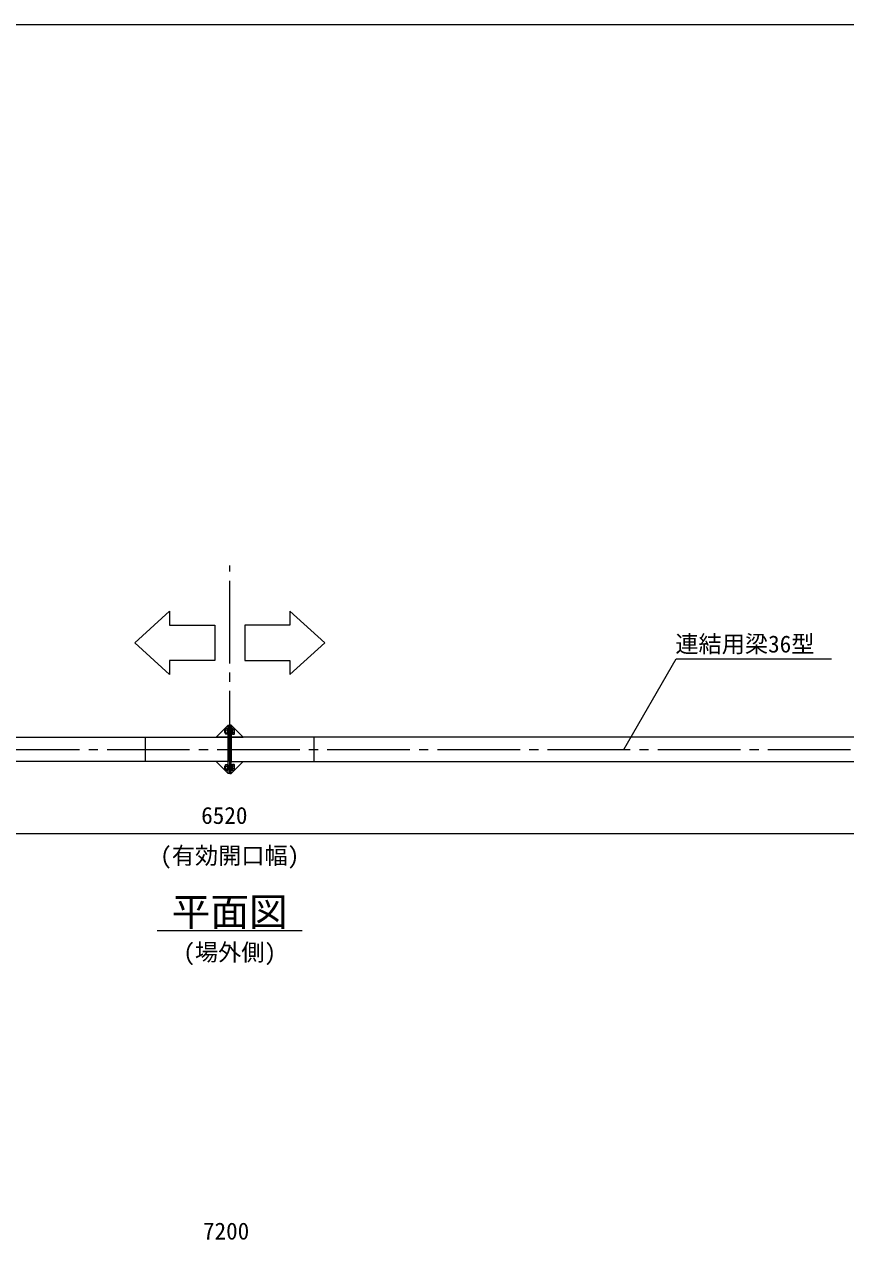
# Model space of a CAD drawing. Units: millimetres, scale not verified. Extents: x -6980 to 13145, y -14438 to 14438.
# Drawn here: x -1130 to 2269, y -5608 to -562 of the extents above; entities that cross this region are included whole.
import ezdxf
from ezdxf.enums import TextEntityAlignment as Align

# ---------------------------------------------------------------- set-up
doc = ezdxf.new("R2010")
doc.units = ezdxf.units.MM
doc.header["$LTSCALE"] = 38
doc.linetypes.add('CHAIN2', pattern=[12, 9, -1, 1, -1])
for name, color, linetype, lineweight in [('0-6_ﾎﾞﾙﾄ類', 2, 'Continuous', 18), ('0-A_図面枠', 7, 'Continuous', 18), ('0-B_寸法', 3, 'Continuous', 18), ('1-2_通芯', 1, 'CHAIN2', 18), ('1-7_文字', 7, 'Continuous', 18), ('1-9_連結用梁36', 7, 'Continuous', 18)]:
    doc.layers.add(name, color=color, linetype=linetype, lineweight=lineweight)
doc.styles.add('ＭＳ ゴシック', font='')
doc.styles.get('ＭＳ ゴシック').set_extended_font_data('MS Gothic')

msp = doc.modelspace()

# ---------------------------------------------------------------- linework, layer by layer
at = {"layer": '0-6_ﾎﾞﾙﾄ類'}
for p, q in [((-298.9, -3480.5), (-300.9, -3482.5)), ((-298.9, -3494.5), (-298.9, -3480.5)), ((-297.5, -3480.5), (-298.9, -3480.5)), ((-297.5, -3477), (-295.88, -3475.38)), ((-297.5, -3498), (-297.5, -3477)), ((-259.9, -3477), (-261.53, -3475.38)), ((-259.9, -3498), (-259.9, -3477)), ((-300.9, -3492.5), (-300.9, -3482.5)), ((-298.9, -3494.5), (-300.9, -3492.5)), ((-297.5, -3481.7), (-300.1, -3481.7)), ((-297.5, -3493.3), (-300.1, -3493.3)), ((-297.5, -3494.5), (-298.9, -3494.5)), ((-297.5, -3498), (-295.88, -3499.62)), ((-295.88, -3481.45), (-288.5, -3481.45)), ((-295.88, -3493.55), (-288.5, -3493.55)), ((-268.9, -3486.7), (-271.9, -3487.5)), ((-268.9, -3487.5), (-271.9, -3488.3)), ((-261.53, -3481.45), (-268.9, -3481.45)), ((-261.53, -3493.55), (-268.9, -3493.55)), ((-259.9, -3498), (-261.53, -3499.62)), ((-298.9, -3630.5), (-300.9, -3632.5)), ((-300.9, -3642.5), (-300.9, -3632.5)), ((-297.5, -3631.7), (-300.1, -3631.7)), ((-298.9, -3644.5), (-298.9, -3630.5)), ((-297.5, -3630.5), (-298.9, -3630.5)), ((-297.5, -3627), (-295.88, -3625.38)), ((-297.5, -3648), (-297.5, -3627)), ((-295.88, -3631.45), (-288.5, -3631.45)), ((-261.53, -3631.45), (-268.9, -3631.45)), ((-259.9, -3627), (-261.53, -3625.38)), ((-259.9, -3648), (-259.9, -3627)), ((-298.9, -3644.5), (-300.9, -3642.5)), ((-297.5, -3643.3), (-300.1, -3643.3)), ((-297.5, -3644.5), (-298.9, -3644.5)), ((-297.5, -3648), (-295.88, -3649.62)), ((-295.88, -3643.55), (-288.5, -3643.55)), ((-268.9, -3636.7), (-271.9, -3637.5)), ((-268.9, -3637.5), (-271.9, -3638.3)), ((-261.53, -3643.55), (-268.9, -3643.55)), ((-259.9, -3648), (-261.53, -3649.62))]:
    msp.add_line(p, q, dxfattribs=at)
for points in [[(-295.88, -3475.38), (-288.5, -3475.38), (-288.5, -3499.62), (-295.88, -3499.62)], [(-261.53, -3475.38), (-268.9, -3475.38), (-268.9, -3499.62), (-261.53, -3499.62)], [(-295.88, -3625.38), (-288.5, -3625.38), (-288.5, -3649.62), (-295.88, -3649.62)], [(-261.53, -3625.38), (-268.9, -3625.38), (-268.9, -3649.62), (-261.53, -3649.62)]]:
    msp.add_lwpolyline(points, dxfattribs=at)
for points in [[(-288.5, -3498.5), (-288.5, -3476.5), (-286.2, -3476.5), (-286.2, -3498.5)], [(-271.9, -3476.5), (-271.9, -3498.5), (-274.2, -3498.5), (-274.2, -3476.5)], [(-271.9, -3476.15), (-271.9, -3498.85), (-268.9, -3498.85), (-268.9, -3476.15)], [(-288.5, -3648.5), (-288.5, -3626.5), (-286.2, -3626.5), (-286.2, -3648.5)], [(-271.9, -3626.5), (-271.9, -3648.5), (-274.2, -3648.5), (-274.2, -3626.5)], [(-271.9, -3626.15), (-271.9, -3648.85), (-268.9, -3648.85), (-268.9, -3626.15)]]:
    msp.add_lwpolyline(points, close=True, dxfattribs=at)
for centre, radius, start, end in [((-292.85, -3478.4), 4.28, 135, 225), ((-264.55, -3478.4), 4.28, 315, 45), ((-285.38, -3487.5), 12.12, 150, 210), ((-292.85, -3496.6), 4.28, 135, 225), ((-272.03, -3487.5), 12.12, 330, 30), ((-264.55, -3496.6), 4.28, 315, 45), ((-285.38, -3637.5), 12.12, 150, 210), ((-292.85, -3628.4), 4.28, 135, 225), ((-264.55, -3628.4), 4.28, 315, 45), ((-272.03, -3637.5), 12.12, 330, 30), ((-292.85, -3646.6), 4.28, 135, 225), ((-264.55, -3646.6), 4.28, 315, 45)]:
    msp.add_arc(centre, radius, start, end, dxfattribs=at)
at = {"layer": '0-A_図面枠'}
msp.add_lwpolyline([(-6980.2, -562.5), (13144.8, -562.5), (13144.8, -14437.5), (-6980.2, -14437.5)], close=True, dxfattribs=at)
at = {"layer": '0-B_寸法'}
msp.add_line((2916.8, -3912.5), (-3493.2, -3912.5), dxfattribs=at)
at = {"layer": '1-2_通芯'}
for p, q in [((-280.2, -3662.5), (-280.2, -2801.75)), ((-3980.2, -3562.5), (4220.8, -3562.5))]:
    msp.add_line(p, q, dxfattribs=at)
at = {"layer": '1-7_文字'}
for p, q in [((1351.67, -3562.5), (1567.8, -3188.18)), ((1567.8, -3188.18), (1568.15, -3188.18)), ((1568.15, -3188.18), (2210.93, -3188.18)), ((-580.2, -4312.5), (19.8, -4312.5))]:
    msp.add_line(p, q, dxfattribs=at)
for points in [[(-673.38, -3121.03), (-528.95, -2990.28), (-528.95, -3048.18), (-342.3, -3048.18), (-342.3, -3194.18), (-528.95, -3194.18), (-528.95, -3252.08)], [(112.98, -3121.03), (-31.45, -2990.28), (-31.45, -3048.18), (-218.1, -3048.18), (-218.1, -3194.18), (-31.45, -3194.18), (-31.45, -3252.08)]]:
    msp.add_lwpolyline(points, close=True, dxfattribs=at)
at = {"layer": '1-9_連結用梁36'}
for p, q in [((-629.15, -3612.5), (-629.15, -3512.5)), ((68.75, -3612.5), (68.75, -3512.5))]:
    msp.add_line(p, q, dxfattribs=at)
for points in [[(-286.2, -3512.5), (-336.2, -3512.5), (-286.2, -3462.5)], [(-286.2, -3662.5), (-286.2, -3462.5), (-280.2, -3462.5), (-280.2, -3662.5)], [(-274.2, -3662.5), (-274.2, -3462.5), (-280.2, -3462.5), (-280.2, -3662.5)], [(-274.2, -3512.5), (-224.2, -3512.5), (-274.2, -3462.5)], [(-286.2, -3612.5), (-3980.2, -3612.5), (-3980.2, -3512.5), (-286.2, -3512.5)], [(-274.2, -3612.5), (3419.8, -3612.5), (3419.8, -3512.5), (-274.2, -3512.5)], [(-286.2, -3612.5), (-336.2, -3612.5), (-286.2, -3662.5)], [(-274.2, -3612.5), (-224.2, -3612.5), (-274.2, -3662.5)]]:
    msp.add_lwpolyline(points, close=True, dxfattribs=at)

# ---------------------------------------------------------------- texts
at = {"layer": '0-B_寸法', "style": 'ＭＳ ゴシック'}
for s, p in [('6520', (-398.35, -3892.1)), ('(有効開口幅)', (-568.2, -4058.1)), ('7200', (-391, -5612.1))]:
    msp.add_text(s, height=70.38, dxfattribs=at).set_placement(p, align=Align.BOTTOM_LEFT)
at = {"layer": '1-7_文字', "style": 'ＭＳ ゴシック'}
for s, height, p in [('連結用梁36型', 70.38, (1564.48, -3182.78)), ('平面図', 117.3, (-520.2, -4328.5)), ('(場外側)', 70.38, (-472.2, -4458.1))]:
    msp.add_text(s, height=height, dxfattribs=at).set_placement(p, align=Align.BOTTOM_LEFT)

doc.saveas('drawing.dxf')
